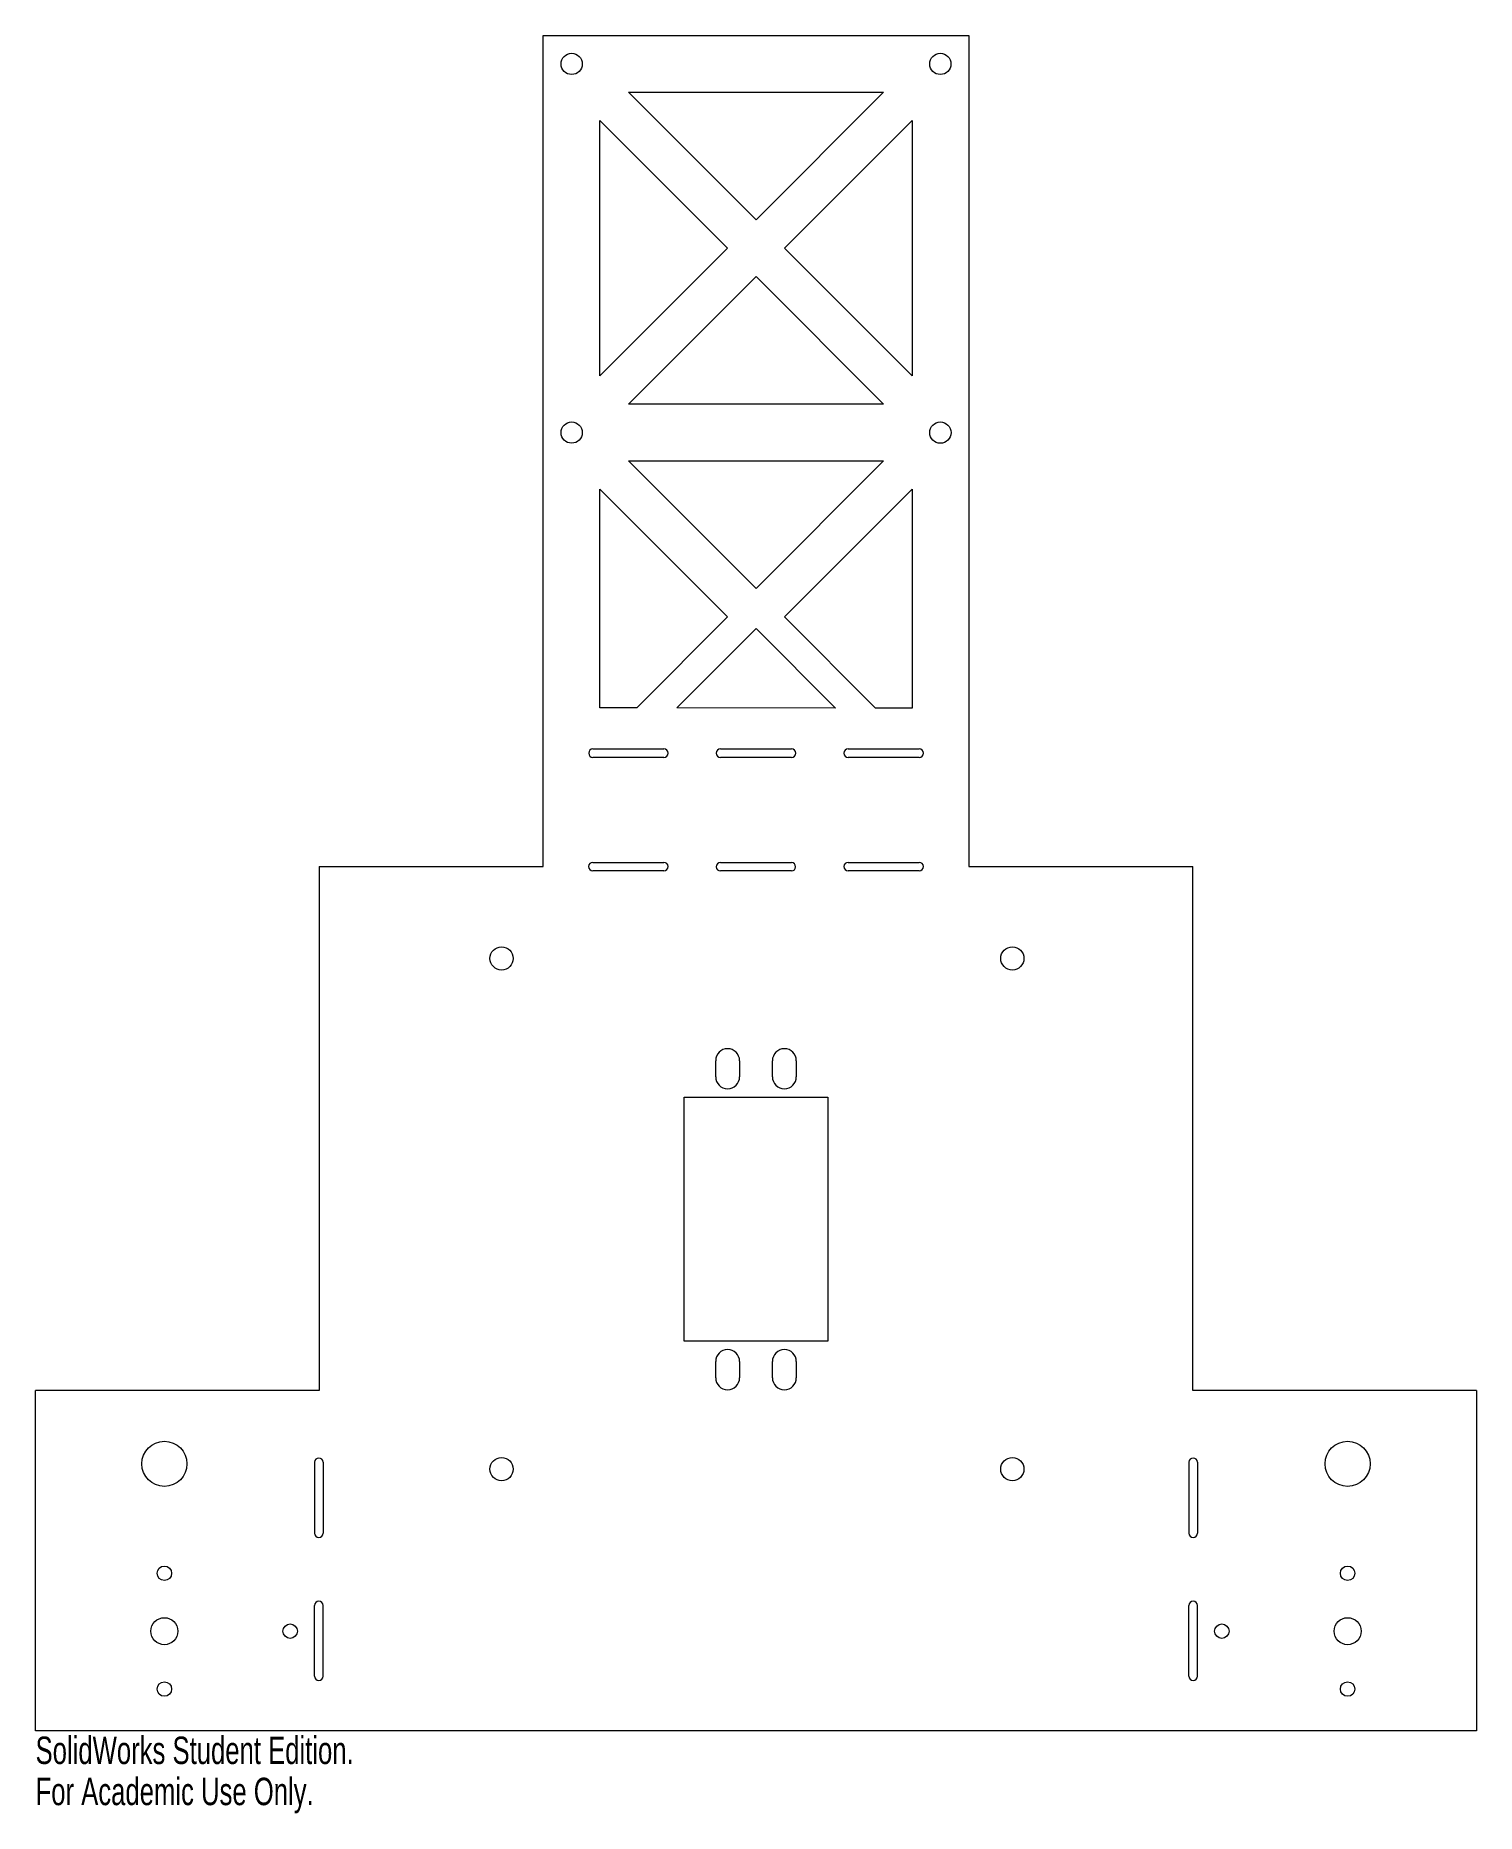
# Model space of a CAD drawing. Header units: millimetres. Extents: x -127 to 127, y -49 to 265.
import ezdxf

# ---------------------------------------------------------------- set-up
doc = ezdxf.new("R2010")
doc.units = ezdxf.units.MM
doc.styles.add('SLDTEXTSTYLE0', font='TXT', dxfattribs={"width": 0.7})

msp = doc.modelspace()

# ---------------------------------------------------------------- linework, layer by layer
at = {"color": 7, "linetype": 'Continuous', "lineweight": 15}
for p, q in [((-37.5, 264.55), (37.5, 264.55)), ((-37.5, 118.02), (-37.5, 264.55)), ((37.5, 264.55), (37.5, 118.02)), ((0, 232.05), (-22.5, 254.55)), ((-22.5, 254.55), (22.5, 254.55)), ((22.5, 254.55), (0, 232.05)), ((-27.5, 204.55), (-27.5, 249.55)), ((-27.5, 249.55), (-5, 227.05)), ((5, 227.05), (27.5, 249.55)), ((27.5, 249.55), (27.5, 204.55)), ((-5, 227.05), (-27.5, 204.55)), ((27.5, 204.55), (5, 227.05)), ((-22.5, 199.55), (0, 222.05)), ((0, 222.05), (22.5, 199.55)), ((22.5, 199.55), (-22.5, 199.55)), ((0, 167.05), (-22.5, 189.55)), ((-22.5, 189.55), (22.5, 189.55)), ((22.5, 189.55), (0, 167.05)), ((-27.5, 184.55), (-5, 162.05)), ((-27.5, 146.02), (-27.5, 184.55)), ((5, 162.05), (27.5, 184.55)), ((27.5, 184.55), (27.5, 145.95)), ((-5, 162.05), (-21.03, 146.02)), ((-13.96, 146.02), (0, 159.98)), ((0, 159.98), (14.02, 145.95)), ((21.09, 145.95), (5, 162.05)), ((-21.03, 146.02), (-27.5, 146.02)), ((14.02, 145.95), (-13.96, 146.02)), ((27.5, 145.95), (21.09, 145.95)), ((-28.74, 138.78), (-16.24, 138.78)), ((-6.25, 138.77), (6.25, 138.77)), ((16.26, 138.78), (28.76, 138.78)), ((-16.24, 137.28), (-28.74, 137.28)), ((6.25, 137.27), (-6.25, 137.27)), ((28.76, 137.28), (16.26, 137.28)), ((-77, 118.02), (-37.5, 118.02)), ((-77, 118.02), (-77, 25.66)), ((-28.75, 118.77), (-16.25, 118.77)), ((-16.25, 117.27), (-28.75, 117.27)), ((-6.26, 118.76), (6.24, 118.76)), ((6.24, 117.26), (-6.26, 117.26)), ((16.25, 118.77), (28.75, 118.77)), ((28.75, 117.27), (16.25, 117.27)), ((37.5, 118.02), (77, 118.02)), ((77, 25.66), (77, 118.02)), ((-7.11, 80.96), (-7.11, 83.81)), ((-2.89, 83.81), (-2.89, 80.96)), ((2.89, 80.96), (2.89, 83.81)), ((7.11, 83.81), (7.11, 80.96)), ((-12.65, 34.36), (-12.65, 77.36)), ((-12.65, 77.36), (12.65, 77.36)), ((12.65, 77.36), (12.65, 34.36)), ((12.65, 34.36), (-12.65, 34.36)), ((-7.11, 27.91), (-7.11, 30.76)), ((-2.89, 30.76), (-2.89, 27.91)), ((2.89, 27.91), (2.89, 30.76)), ((7.11, 30.76), (7.11, 27.91)), ((-77, 25.66), (-127, 25.66)), ((-127, -34.34), (-127, 25.66)), ((127, 25.66), (77, 25.66)), ((127, 25.66), (127, -34.34)), ((-77.81, 13), (-77.81, 0.5)), ((-76.31, 13), (-76.31, 0.5)), ((76.31, 13), (76.31, 0.5)), ((77.81, 13), (77.81, 0.5)), ((-77.81, -24.72), (-77.81, -12.22)), ((-76.31, -24.72), (-76.31, -12.22)), ((76.31, -24.72), (76.31, -12.22)), ((77.81, -24.72), (77.81, -12.22)), ((127, -34.34), (-127, -34.34))]:
    msp.add_line(p, q, dxfattribs=at)
for centre, radius in [((-32.5, 259.55), 1.87), ((32.5, 259.55), 1.87), ((-32.5, 194.55), 1.87), ((32.5, 194.55), 1.88), ((-44.85, 101.84), 2.05), ((45.19, 101.84), 2.05), ((-104.29, 12.73), 3.98), ((104.29, 12.73), 3.98), ((-44.85, 11.8), 2.05), ((45.19, 11.8), 2.05), ((-104.29, -6.56), 1.27), ((104.29, -6.56), 1.27), ((-104.29, -16.77), 2.38), ((-82.12, -16.77), 1.27), ((82.12, -16.77), 1.27), ((104.29, -16.77), 2.38), ((-104.29, -26.98), 1.27), ((104.29, -26.98), 1.27)]:
    msp.add_circle(centre, radius, dxfattribs=at)
for centre, radius, start, end in [((-28.74, 138.03), 0.75, 90, 270), ((-16.24, 138.03), 0.75, 270, 90), ((-6.25, 138.02), 0.75, 90, 270), ((6.25, 138.02), 0.75, 270, 90), ((16.26, 138.03), 0.75, 90, 270), ((28.76, 138.03), 0.75, 270, 90), ((-28.75, 118.02), 0.75, 90, 270), ((-16.25, 118.02), 0.75, 270, 90), ((-6.26, 118.01), 0.75, 90, 270), ((6.24, 118.01), 0.75, 270, 90), ((16.25, 118.02), 0.75, 90, 270), ((28.75, 118.02), 0.75, 270, 90), ((-5, 83.81), 2.11, 0, 180), ((5, 83.81), 2.11, 0, 180), ((-5, 80.96), 2.11, 180, 0), ((5, 80.96), 2.11, 180, 0), ((-5, 30.76), 2.11, 0, 180), ((5, 30.76), 2.11, 0, 180), ((-5, 27.91), 2.11, 180, 0), ((5, 27.91), 2.11, 180, 0), ((-77.06, 13), 0.75, 0, 180), ((77.06, 13), 0.75, 0, 180), ((-77.06, 0.5), 0.75, 180, 0), ((77.06, 0.5), 0.75, 180, 0), ((-77.06, -12.22), 0.75, 0, 180), ((77.06, -12.22), 0.75, 0, 180), ((-77.06, -24.72), 0.75, 180, 0), ((77.06, -24.72), 0.75, 180, 0)]:
    msp.add_arc(centre, radius, start, end, dxfattribs=at)

# ---------------------------------------------------------------- texts
at = {"color": 7, "linetype": 'Continuous', "char_height": 4.8336, "attachment_point": 1, "style": 'SLDTEXTSTYLE0'}
for s, insert in [('SolidWorks Student Edition.', (-127, -35.36)), ('For Academic Use Only.', (-127, -42.61))]:
    msp.add_mtext(s, dxfattribs=dict(at, insert=insert))

doc.saveas('drawing.dxf')
